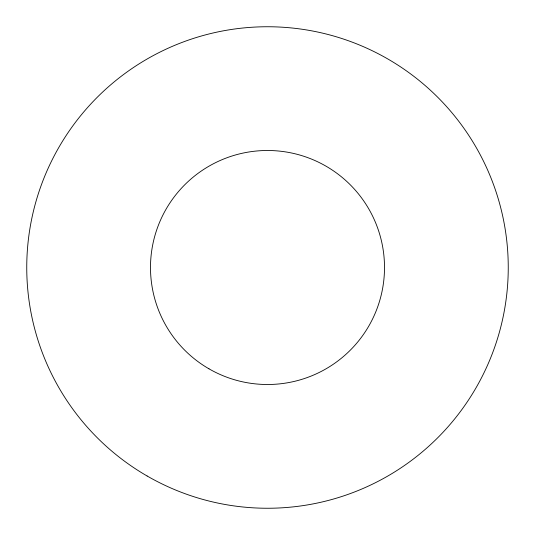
<?xml version="1.0" encoding="UTF-8"?>
<svg xmlns="http://www.w3.org/2000/svg" width="535" height="535" viewBox="0 0 535 535"><rect width="100%" height="100%" fill="white"/><g stroke="black" fill="none" stroke-linecap="round" stroke-linejoin="round"><path stroke-width="0.8" d="M147.125 475.996A240.75 240.75 0 0 0 508.25 267.5A240.75 240.75 0 0 0 147.125 59.004A240.75 240.75 0 0 0 147.125 475.996M208.998 368.829A117.004 117.004 0 0 0 384.505 267.5A117.004 117.004 0 0 0 208.998 166.171A117.004 117.004 0 0 0 208.998 368.829"/></g></svg>
